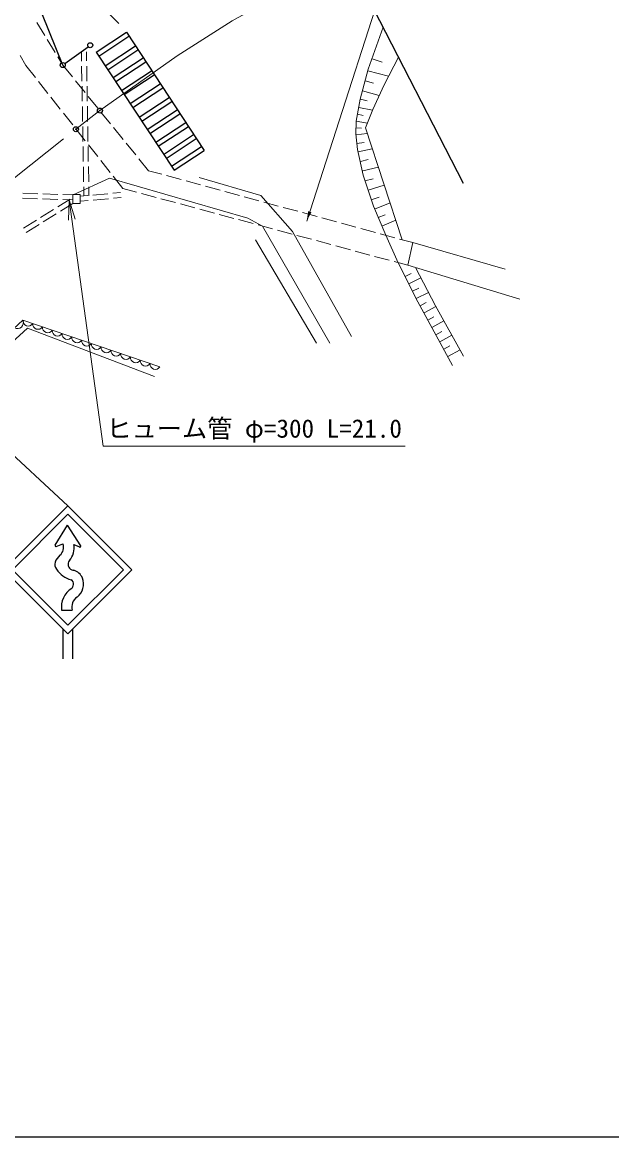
# Model space of a CAD drawing. Units: millimetres, scale not verified. Extents: x 40000 to 680000, y 20000 to 380000.
# Drawn here: x 304733 to 363317, y 205000 to 315778 of the extents above; entities that cross this region are included whole.
import ezdxf
from ezdxf.enums import TextEntityAlignment as Align

# ---------------------------------------------------------------- set-up
doc = ezdxf.new("R2010")
doc.units = ezdxf.units.MM
doc.header["$LTSCALE"] = 1000
doc.header["$PDMODE"] = 32
doc.header["$PDSIZE"] = 500
doc.linetypes.add('CHAIN', pattern=[18.5, 12, -1.5, 3.5, -1.5])
for name, color, linetype, lineweight in [('M-BMK', 2, 'CHAIN', 13), ('M-BMK-OTRS', 5, 'Continuous', 25), ('M-STR-HTXT', 7, 'Continuous', 13), ('M-STR-STRC', 7, 'Continuous', 25), ('M-TTL-BAND', 7, 'Continuous', 25), ('M-WORK', 1, 'Continuous', 13)]:
    doc.layers.add(name, color=color, linetype=linetype, lineweight=lineweight)
doc.layers.add('M-OTRS', color=6, linetype='Continuous')
doc.styles.add('ＭＳ ゴシック', font='')
doc.styles.get('ＭＳ ゴシック').set_extended_font_data('MS Gothic')

# ---------------------------------------------------------------- blocks, each defined once
blk = doc.blocks.new('filled_arrow')
at = {"color": 0, "linetype": 'Continuous', "lineweight": -2}
blk.add_solid([(7.5, 1.25), (0, 0), (7.5, -1.25)], dxfattribs=at)
blk = doc.blocks.new('open_arrow')
at = {"color": 0, "linetype": 'Continuous', "lineweight": -2}
blk.add_lwpolyline([(7.5, 1.25), (0, 0), (7.5, -1.25)], dxfattribs=at)

msp = doc.modelspace()

# ---------------------------------------------------------------- linework, layer by layer
at = {"layer": 'M-BMK'}
msp.add_lwpolyline([(248440, 254649), (288574, 287871), (299424, 296754), (310064, 305152), (312455, 306998), (320110, 312428), (325599, 315911), (331140, 319024), (337169, 321998)], dxfattribs=at)
at = {"layer": 'M-BMK-OTRS'}
msp.add_line((348572, 299750), (337169, 321998), dxfattribs=at)
at = {"layer": 'M-OTRS'}
for p in [(312455, 306998), (310064, 305152)]:
    msp.add_point(p, dxfattribs=at)
at = {"layer": 'M-STR-HTXT'}
for points in [[(333000, 296000), (343000, 327000), (365500, 327000)], [(309395, 298131), (312785, 273652), (342785, 273652)]]:
    msp.add_lwpolyline(points, dxfattribs=at)
at = {"layer": 'M-STR-STRC'}
for p, q in [((308756, 311523), (303732, 323996)), ((312090, 312819), (315076, 314782)), ((315076, 314782), (322800, 303037)), ((312352, 312421), (315337, 314385)), ((308959, 311669), (311289, 313353)), ((312090, 312819), (319815, 301074)), ((312983, 311461), (315969, 313424)), ((313245, 311063), (316230, 313027)), ((313759, 310281), (316745, 312244)), ((314021, 309883), (317006, 311847)), ((314601, 309001), (317587, 310964)), ((314863, 308603), (317848, 310567)), ((315461, 307694), (318446, 309657)), ((315723, 307296), (318708, 309259)), ((316346, 306348), (319331, 308311)), ((316608, 305950), (319593, 307913)), ((317155, 305118), (320140, 307081)), ((317416, 304720), (320402, 306684)), ((317990, 303848), (320976, 305811)), ((318252, 303450), (321237, 305413)), ((318777, 302652), (321762, 304615)), ((319038, 302254), (322024, 304218)), ((319553, 301471), (322538, 303435)), ((319815, 301074), (322800, 303037)), ((290927, 284664), (309268, 267723)), ((308003, 263790), (309212, 265776)), ((310537, 263745), (309212, 265776)), ((308108, 263665), (308773, 263926)), ((309865, 263876), (310429, 263620)), ((308643, 257341), (309698, 257341)), ((308768, 255495), (308768, 252495)), ((309768, 252495), (309768, 255495))]:
    msp.add_line(p, q, dxfattribs=at)
for points in [[(309268, 254995), (315632, 261359), (309268, 267723), (302904, 261359)], [(309268, 255843), (314783, 261359), (309268, 266874), (303752, 261359)]]:
    msp.add_lwpolyline(points, close=True, dxfattribs=at)
for centre in [(311492, 313500), (308756, 311523)]:
    msp.add_circle(centre, 250, dxfattribs=at)
for centre, radius, start, end in [((308077, 263745), 86.3, 148.67131, 291.44939), ((307827, 263579), 1007, 309.64419, 20.13773), ((307827, 263579), 2059, 320.48023, 8.29105), ((310465, 263698), 86.3, 245.55604, 33.11134), ((309432, 261643), 1508, 129.64419, 161.91192), ((308682, 261888), 719, 161.91192, 220.56779), ((309859, 261903), 575, 140.48023, 249.58059), ((310291, 262804), 2562, 212.70621, 253.97952), ((309509, 260064), 288, 21.6294, 74.84784), ((310402, 263360), 2130, 249.58059, 254.84784), ((309509, 260064), 1285, 21.6294, 74.84784), ((309170, 259930), 1649, 308.15279, 21.6294), ((310797, 257663), 2178, 122.04963, 188.49383), ((309489, 259752), 288, 302.04963, 330.80549), ((309170, 259930), 652, 330.80549, 21.6294), ((310797, 257663), 1145, 122.04963, 196.31331)]:
    msp.add_arc(centre, radius, start, end, dxfattribs=at)
at = {"layer": 'M-TTL-BAND'}
msp.add_line((40000, 205000), (579000, 205000), dxfattribs=at)
at = {"layer": 'M-WORK'}
for p, q in [((306960, 314479), (306182, 315761)), ((307999, 312770), (307220, 314052)), ((304522, 312467), (305089, 311486)), ((310626, 311922), (310611, 312819)), ((311126, 311931), (311110, 312828)), ((305089, 311486), (306036, 310285)), ((308756, 311523), (308258, 312342)), ((309709, 310349), (308756, 311523)), ((310660, 309923), (310634, 311422)), ((311160, 309931), (311134, 311431)), ((339497, 312161), (340497, 311804)), ((339083, 310957), (341134, 310412)), ((306346, 309892), (307274, 308714)), ((310970, 308797), (310025, 309961)), ((310694, 307923), (310669, 309423)), ((311194, 307931), (311169, 309431)), ((338817, 309957), (339650, 309736)), ((307584, 308321), (308512, 307143)), ((312232, 307244), (311286, 308408)), ((338334, 308141), (339015, 307960)), ((338551, 308958), (340218, 308515)), ((310729, 305923), (310703, 307423)), ((311228, 305932), (311203, 307432)), ((338172, 307311), (339555, 307042)), ((308822, 306751), (309750, 305573)), ((313493, 305692), (312547, 306856)), ((337910, 305963), (339034, 305744)), ((338041, 306637), (338603, 306528)), ((310060, 305180), (310989, 304002)), ((310763, 303924), (310737, 305423)), ((311263, 303932), (311237, 305432)), ((314754, 304140), (313808, 305304)), ((337889, 304591), (339025, 304729)), ((337890, 305277), (338462, 305262)), ((311298, 303609), (312227, 302431)), ((316015, 302587), (315069, 303751)), ((337992, 303737), (338704, 303823)), ((310797, 301924), (310771, 303424)), ((311297, 301932), (311271, 303432)), ((338125, 302888), (339521, 303215)), ((310831, 299924), (310805, 301424)), ((311331, 299933), (311305, 301432)), ((312536, 302038), (313465, 300860)), ((317284, 301025), (316330, 302199)), ((338344, 301952), (339124, 302135)), ((338564, 301017), (340122, 301383)), ((313774, 300468), (314721, 299266)), ((318598, 300667), (317284, 301025)), ((320528, 300142), (319081, 300536)), ((338794, 300035), (339613, 300227)), ((310855, 298528), (310840, 299424)), ((311355, 298536), (311340, 299433)), ((314721, 299266), (316098, 298895)), ((322458, 299616), (321011, 300011)), ((324388, 299091), (322940, 299485)), ((339108, 299075), (340706, 299602)), ((306255, 298237), (304756, 298288)), ((306272, 298737), (304773, 298788)), ((308254, 298170), (306755, 298220)), ((308271, 298669), (306772, 298720)), ((309496, 298194), (308253, 297418)), ((309760, 298119), (308754, 298153)), ((309777, 298619), (308771, 298653)), ((309760, 298646), (310490, 298646)), ((309760, 297770), (309760, 298646)), ((310490, 298646), (310490, 297770)), ((310490, 298495), (311251, 298563)), ((310534, 297997), (311295, 298064)), ((311749, 298607), (313243, 298739)), ((311793, 298108), (313287, 298240)), ((313741, 298783), (314502, 298850)), ((313785, 298284), (314546, 298352)), ((316581, 298765), (318029, 298374)), ((318512, 298244), (319960, 297853)), ((326317, 298565), (324870, 298959)), ((328247, 298040), (326800, 298434)), ((339420, 298130), (340208, 298389)), ((307829, 297153), (306557, 296358)), ((309760, 297770), (308518, 296994)), ((310490, 297770), (309760, 297770)), ((320443, 297723), (321891, 297332)), ((322374, 297202), (323822, 296811)), ((330177, 297514), (328729, 297908)), ((332106, 296989), (330659, 297383)), ((339756, 297193), (341284, 297841)), ((306133, 296093), (304861, 295299)), ((308094, 296729), (306822, 295934)), ((324305, 296681), (325753, 296290)), ((326235, 296160), (327684, 295769)), ((334036, 296463), (332589, 296857)), ((335966, 295938), (334519, 296332)), ((337896, 295412), (336448, 295806)), ((340109, 296361), (340803, 296655)), ((340462, 295528), (341850, 296116)), ((306398, 295669), (305126, 294875)), ((328166, 295639), (329615, 295248)), ((330097, 295118), (331546, 294727)), ((339825, 294887), (338378, 295281)), ((341755, 294361), (340308, 294755)), ((327924, 294147), (333975, 283898)), ((332028, 294597), (333477, 294206)), ((333959, 294076), (335407, 293685)), ((343552, 293872), (342238, 294230)), ((335890, 293555), (337338, 293164)), ((337821, 293034), (339269, 292643)), ((339752, 292513), (341200, 292122)), ((341683, 291992), (343060, 291620)), ((342796, 290494), (343394, 290794)), ((343157, 289777), (344351, 290378)), ((343525, 289045), (344135, 289352)), ((343893, 288313), (345113, 288927)), ((344271, 287595), (344865, 287919)), ((344660, 286883), (345847, 287531)), ((345052, 286165), (345650, 286492)), ((345444, 285448), (346639, 286101)), ((345839, 284726), (346441, 285055)), ((346233, 284004), (347437, 284662)), ((346631, 283276), (347237, 283608)), ((347028, 282549), (348240, 283212))]:
    msp.add_line(p, q, dxfattribs=at)
for points in [[(306758, 323548), (307157, 322774), (314334, 315644)], [(347508, 281672), (344060, 287981), (342100, 291879), (340852, 294607), (339630, 297492), (338611, 300585), (338064, 303149), (337876, 304697), (337907, 305948), (338329, 308122), (339127, 311124), (340611, 315283)], [(342129, 312321), (340690, 309560), (339580, 307105), (338845, 305276), (342491, 294161)], [(309777, 298619), (313406, 300271), (327142, 296315), (328617, 295517), (335289, 283874)], [(337470, 284531), (331578, 294989), (328451, 298567), (322322, 300349)], [(354190, 288257), (343060, 291620), (343552, 293872), (352720, 291244)], [(343819, 291391), (345819, 287582), (348587, 282586)], [(298804, 283410), (300596, 282338), (304794, 286161), (318398, 281517)], [(298565, 282760), (300948, 281470), (305240, 285387), (317882, 280579)]]:
    msp.add_lwpolyline(points, dxfattribs=at)
for centre, radius, start, end in [((304238, 285929), 603, 241.99585, 22.64704), ((305322, 286117), 529, 175.30224, 327.00008), ((306294, 285786), 529, 175.30224, 327.00008), ((307265, 285454), 529, 175.30224, 327.00008), ((308237, 285122), 529, 175.30224, 327.00008), ((309209, 284791), 529, 175.30224, 327.00008), ((310181, 284459), 529, 175.30224, 327.00008), ((311152, 284127), 529, 175.30224, 327.00008), ((312124, 283795), 529, 175.30224, 327.00008), ((313096, 283464), 529, 175.30224, 327.00008), ((314067, 283132), 529, 175.30224, 327.00008), ((315039, 282800), 529, 175.30224, 327.00008), ((316011, 282469), 529, 175.30224, 327.00008), ((316982, 282137), 529, 175.30224, 327.00008), ((317954, 281805), 529, 175.30224, 327.00008)]:
    msp.add_arc(centre, radius, start, end, dxfattribs=at)

# ---------------------------------------------------------------- block references
at = {"layer": 'M-STR-HTXT'}
for name, p, xscale, yscale, rotation in [('open_arrow', (309395, 298131), 267, 267, 277.9), ('filled_arrow', (333000, 296000), 133, 133, 72.1)]:
    msp.add_blockref(name, p, dxfattribs=dict(at, xscale=xscale, yscale=yscale, rotation=rotation))

# ---------------------------------------------------------------- texts
at = {"layer": 'M-STR-HTXT', "style": 'ＭＳ ゴシック'}
msp.add_text('ヒューム管 φ=300 L=21.0', height=1833, dxfattribs=at).set_placement((327785, 275402), align=Align.MIDDLE_CENTER)

doc.saveas('drawing.dxf')
